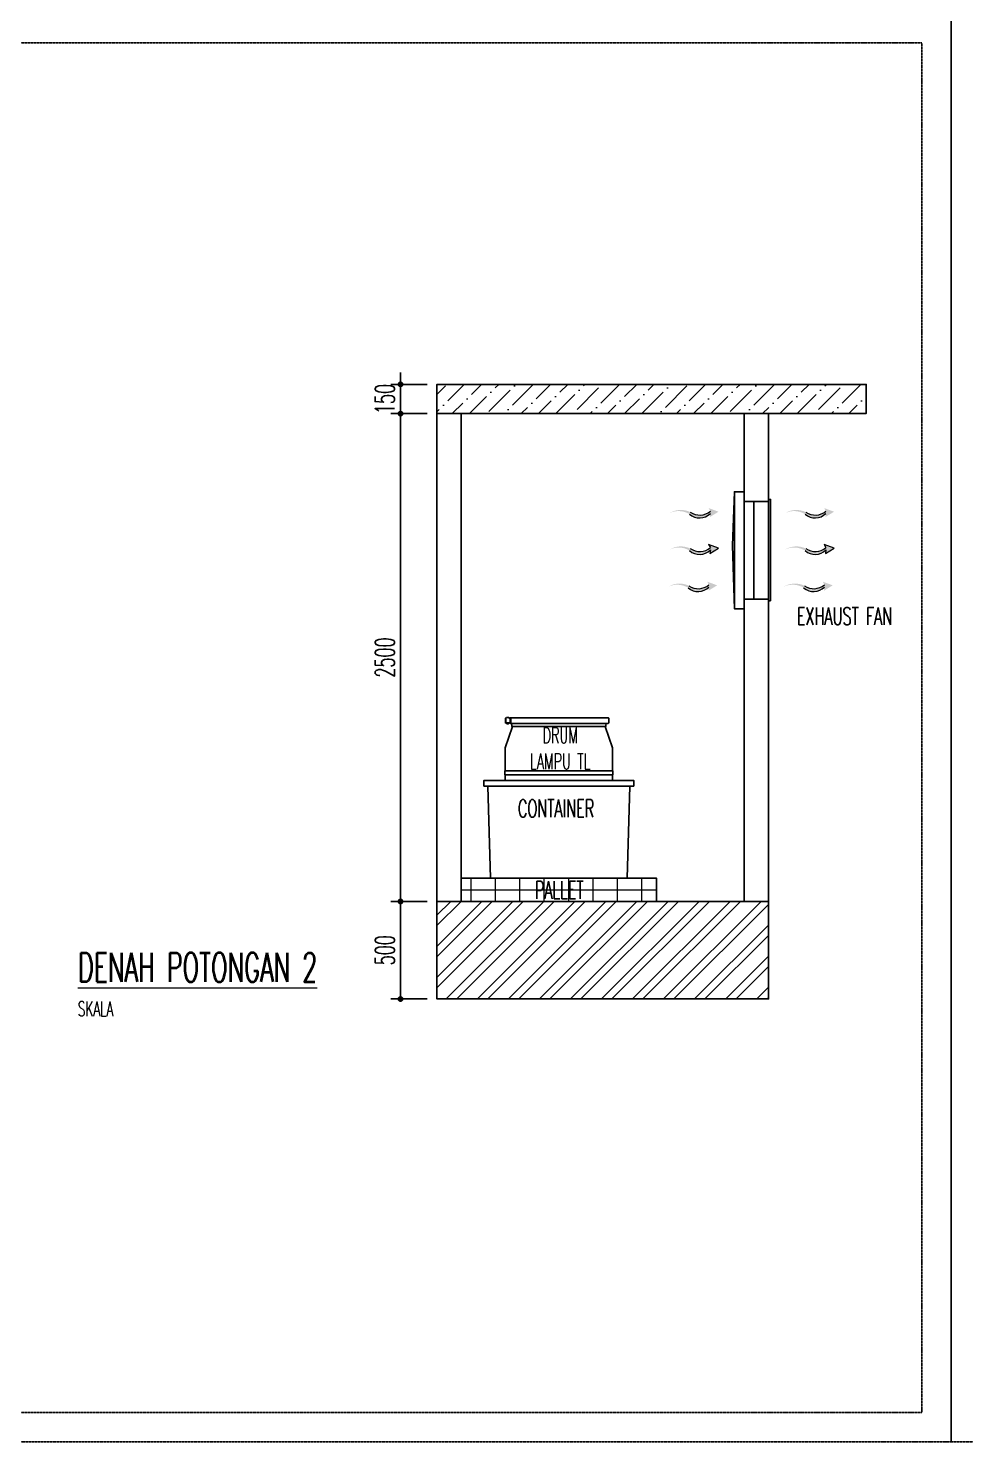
# Model space of a CAD drawing. Header units: millimetres. Extents: x 57513 to 95722, y 15735 to 30373.
# Drawn here: x 62318 to 67123, y 15735 to 22979 of the extents above; entities that cross this region are included whole.
import ezdxf

# ---------------------------------------------------------------- set-up
doc = ezdxf.new("R2010")
doc.units = ezdxf.units.MM
doc.header["$MEASUREMENT"] = 0
doc.linetypes.add('DASHDOT', pattern=[1, 0.5, -0.25, 0, -0.25])
doc.layers.add('C NOTASI', color=3, linetype='Continuous', lineweight=5)
doc.layers.add('inst ME', color=7, linetype='Continuous', lineweight=13)
doc.styles.add('300', font='rs.shx', dxfattribs={"width": 0.6, "height": 100})
doc.dimstyles.new('300', dxfattribs={"dimtxt": 50, "dimasz": 30, "dimexe": 50, "dimexo": 50, "dimgap": 30, "dimtad": 2, "dimdec": 0, "dimzin": 0, "dimtxsty": '300', "dimblk": 'DOT', "dimcen": 0.2, "dimclrd": 1, "dimclre": 1, "dimclrt": 3, "dimadec": 0, "dimazin": 0, "dimtfac": 1, "dimtdec": 0, "dimtix": 1, "dimtmove": 0, "dimatfit": 3, "dimfxl": 1, "dimtolj": 1, "dimtzin": 0, "dimarcsym": 0})

# ---------------------------------------------------------------- blocks, each defined once
blk = doc.blocks.new('_Dot')
at = {"color": 0, "lineweight": -2}
blk.add_line((-0.5, 0), (-1, 0), dxfattribs=at)
at = {"color": 0, "const_width": 0.5}
blk.add_lwpolyline([(-0.25, 0, 1), (0.25, 0, 1)], format="xyb", close=True, dxfattribs=at)
blk = doc.blocks.new('*D109')
at = {"color": 1, "lineweight": -2, "transparency": 16777216}
for p, q in [((64362.9, 18504.3), (64176.4, 18504.3)), ((64226.4, 18034.3), (64226.4, 18474.3)), ((64362.9, 18004.3), (64176.4, 18004.3))]:
    blk.add_line(p, q, dxfattribs=at)
at = {"layer": 'Defpoints', "color": 0, "transparency": 16777216}
for p in [(64226.4, 18504.3), (64412.9, 18504.3), (64412.9, 18004.3)]:
    blk.add_point(p, dxfattribs=at)
at = {"color": 1, "lineweight": -2, "transparency": 16777216, "xscale": 30, "yscale": 30, "zscale": 30}
for p, rotation in [((64226.4, 18504.3), 90), ((64226.4, 18004.3), 270)]:
    blk.add_blockref('_Dot', p, dxfattribs=dict(at, rotation=rotation))
at = {"color": 3, "transparency": 16777216, "insert": (64146.4, 18254.3), "char_height": 100, "attachment_point": 5, "rotation": 90, "style": '300'}
blk.add_mtext('\\A1;500', dxfattribs=at)
blk = doc.blocks.new('*D110')
at = {"color": 1, "lineweight": -2, "transparency": 16777216}
for p, q in [((64362.9, 21004.3), (64176.4, 21004.3)), ((64226.4, 18534.3), (64226.4, 20974.3)), ((64362.9, 18504.3), (64176.4, 18504.3))]:
    blk.add_line(p, q, dxfattribs=at)
at = {"layer": 'Defpoints', "color": 0, "transparency": 16777216}
for p in [(64226.4, 21004.3), (64412.9, 21004.3), (64412.9, 18504.3)]:
    blk.add_point(p, dxfattribs=at)
at = {"color": 1, "lineweight": -2, "transparency": 16777216, "xscale": 30, "yscale": 30, "zscale": 30}
for p, rotation in [((64226.4, 21004.3), 90), ((64226.4, 18504.3), 270)]:
    blk.add_blockref('_Dot', p, dxfattribs=dict(at, rotation=rotation))
at = {"color": 3, "transparency": 16777216, "insert": (64146.4, 19754.3), "char_height": 100, "attachment_point": 5, "rotation": 90, "style": '300'}
blk.add_mtext('\\A1;2500', dxfattribs=at)
blk = doc.blocks.new('*D111')
at = {"color": 1, "lineweight": -2, "transparency": 16777216}
for p, q in [((64362.9, 21154.3), (64176.4, 21154.3)), ((64226.4, 21184.3), (64226.4, 21214.3)), ((64226.4, 21154.3), (64226.4, 21004.3)), ((64362.9, 21004.3), (64176.4, 21004.3)), ((64226.4, 20974.3), (64226.4, 20944.3))]:
    blk.add_line(p, q, dxfattribs=at)
at = {"layer": 'Defpoints', "color": 0, "transparency": 16777216}
for p in [(64412.9, 21154.3), (64226.4, 21004.3), (64412.9, 21004.3)]:
    blk.add_point(p, dxfattribs=at)
at = {"color": 1, "lineweight": -2, "transparency": 16777216, "xscale": 30, "yscale": 30, "zscale": 30}
for p, rotation in [((64226.4, 21154.3), 270), ((64226.4, 21004.3), 90)]:
    blk.add_blockref('_Dot', p, dxfattribs=dict(at, rotation=rotation))
at = {"color": 3, "transparency": 16777216, "insert": (64146.4, 21079.3), "char_height": 100, "attachment_point": 5, "rotation": 90, "style": '300'}
blk.add_mtext('\\A1;150', dxfattribs=at)

msp = doc.modelspace()

# ---------------------------------------------------------------- hatches: boundary and pattern name
at = {"layer": 'inst ME'}
h = msp.add_hatch(dxfattribs=at)
h.set_pattern_fill('ANSI36', color=4, scale=500)
h.paths.add_polyline_path([(66613.9, 21154.3), (66112.9, 21154.3), (64412.9, 21154.3), (64412.9, 21004.3), (66112.9, 21004.3), (66612.9, 21004.3)])
h = msp.add_hatch(color=4, dxfattribs=at)
h.dxf.hatch_style = 1
h.paths.add_polyline_path([(65811.9, 20474.3), (65814.5, 20493, -0.398617), (65707.6, 20489.2, 0.256098), (65604, 20493.8, -0.254419), (65711.7, 20499.8, 0.347199), (65814.5, 20505), (65805.4, 20520.5), (65856.4, 20501.6)])
h = msp.add_hatch(color=4, dxfattribs=at)
h.dxf.hatch_style = 1
h.paths.add_polyline_path([(66404.1, 20474.3), (66406.7, 20493, -0.398617), (66299.8, 20489.2, 0.256098), (66196.2, 20493.8, -0.254419), (66303.9, 20499.8, 0.347199), (66406.7, 20505), (66397.6, 20520.5), (66448.6, 20501.6)])
h = msp.add_hatch(color=4, dxfattribs=at)
h.dxf.hatch_style = 1
h.paths.add_polyline_path([(65811.9, 20287.5), (65814.5, 20306.2, -0.398617), (65707.6, 20302.4, 0.256098), (65604, 20307, -0.254419), (65711.7, 20313, 0.347199), (65814.5, 20318.2), (65805.4, 20333.7), (65856.4, 20314.8)])
h = msp.add_hatch(color=4, dxfattribs=at)
h.dxf.hatch_style = 1
h.paths.add_polyline_path([(66404.1, 20287.5), (66406.7, 20306.2, -0.398617), (66299.8, 20302.4, 0.256098), (66196.2, 20307, -0.254419), (66303.9, 20313, 0.347199), (66406.7, 20318.2), (66397.6, 20333.7), (66448.6, 20314.8)])
h = msp.add_hatch(color=4, dxfattribs=at)
h.dxf.hatch_style = 1
h.paths.add_polyline_path([(65804.9, 20097), (65807.5, 20115.7, -0.398617), (65700.5, 20111.9, 0.256098), (65596.9, 20116.5, -0.254419), (65704.6, 20122.5, 0.347199), (65807.5, 20127.7), (65798.3, 20143.2), (65849.3, 20124.3)])
h = msp.add_hatch(color=4, dxfattribs=at)
h.dxf.hatch_style = 1
h.paths.add_polyline_path([(66397.1, 20097), (66399.7, 20115.7, -0.398617), (66292.7, 20111.9, 0.256098), (66189.1, 20116.5, -0.254419), (66296.8, 20122.5, 0.347199), (66399.7, 20127.7), (66390.5, 20143.2), (66441.5, 20124.3)])
h = msp.add_hatch(dxfattribs=at)
h.set_pattern_fill('ANSI37', color=129, scale=1000, angle=45)
h.set_pattern_definition([(90, (4963.33, -1312), (-125, 0), []), (180, (4963.33, -1312), (-7e-15, -125), [])])
h.paths.add_polyline_path([(64537.9, 18624.3), (65537.9, 18624.3), (65537.9, 18504.3), (64537.9, 18504.3)])
h.paths.add_polyline_path([(65204.1, 18495), (64876.3, 18495), (64876.3, 18630), (65204.1, 18630)], flags=9)
h = msp.add_hatch(dxfattribs=at)
h.set_pattern_fill('ANSI32', color=129, scale=300)
h.paths.add_polyline_path([(66112.9, 18504.3), (64412.9, 18504.3), (64412.9, 18004.3), (66112.9, 18004.3)])

# ---------------------------------------------------------------- linework, layer by layer
at = {"linetype": 'DASHDOT'}
for points in [[(57513.4, 15735.3), (67048.4, 15735.3), (67048.4, 23054.3), (57513.4, 23054.3)], [(67048.4, 15735.3), (76583.4, 15735.3), (76583.4, 23054.3), (67048.4, 23054.3)], [(57663.4, 15885.3), (66898.4, 15885.3), (66898.4, 22904.3), (57663.4, 22904.3)]]:
    msp.add_lwpolyline(points, close=True, dxfattribs=at)
for points in [[(66112.9, 18004.3), (64412.9, 18004.3), (64412.9, 21154.3), (66112.9, 21154.3), (66613.9, 21154.3), (66612.9, 21004.3), (66112.9, 21004.3), (66112.9, 18004.3)], [(64412.9, 18004.3), (64412.9, 21004.3)], [(66112.9, 21004.3), (64412.9, 21004.3)], [(64537.9, 18504.3), (64537.9, 21004.3)], [(65987.9, 18504.3), (65987.9, 21004.3)], [(66112.9, 18004.3), (66112.9, 20854.3)], [(65937.9, 20604.3), (65927.9, 20329.3), (65937.9, 20004.3)], [(65987.9, 20554.3), (65987.9, 20564.3), (65987.9, 20604.3), (65937.9, 20604.3), (65937.9, 20054.3), (65937.9, 20004.3), (65987.9, 20004.3), (65987.9, 20054.3), (65987.9, 20554.3)], [(66037.9, 20554.3), (66037.9, 20054.3), (65987.9, 20054.3), (65987.9, 20554.3), (66037.9, 20554.3)], [(66037.9, 20554.3), (66112.9, 20554.3)], [(66112.9, 20554.3), (66112.9, 20564.3), (66122.9, 20564.3), (66122.9, 20044.3)], [(66122.9, 20044.3), (66112.9, 20044.3), (66112.9, 20554.3)], [(66037.9, 20054.3), (66112.9, 20054.3)], [(65275.5, 19401.3), (65278.6, 19401.3), (65278.6, 19405.9), (65280.7, 19417.1), (65291.2, 19417.1), (65294.3, 19418.9), (65294.3, 19442.8), (65291.1, 19444.6), (64784.6, 19444.6), (64783, 19443.6), (64782.1, 19443.6), (64782.1, 19443.8), (64782, 19443.9), (64782, 19444.7), (64781.9, 19445.1), (64781.8, 19445.5), (64781.7, 19445.8), (64781.5, 19446.2), (64781.3, 19446.6), (64781.2, 19446.8), (64780.7, 19447), (64780.4, 19447.2), (64780.3, 19447.2), (64779.8, 19447.2), (64771.7, 19447.2), (64771.3, 19447.2), (64771, 19447.2), (64770.8, 19447.1), (64770.5, 19446.9), (64770.2, 19446.7), (64770.1, 19446.4), (64770, 19446.2), (64769.9, 19446), (64769.8, 19445.6), (64769.7, 19445.4), (64769.6, 19445), (64769.5, 19444.7), (64769.5, 19444.3), (64769.5, 19443.8), (64769.5, 19443.6), (64764.4, 19443.6), (64764.3, 19443.6), (64764.3, 19443.6), (64764.2, 19443.5), (64764.2, 19443.5), (64764.1, 19443.4), (64764.1, 19443.4), (64764.1, 19443.4), (64764.1, 19443.3), (64764.1, 19443.2), (64764, 19443.1), (64764, 19443.1), (64764, 19419.6), (64764, 19419.5), (64764.1, 19419.3), (64764.1, 19419.2), (64764.2, 19419.1), (64764.3, 19419), (64764.4, 19419), (64764.5, 19419), (64769.5, 19419), (64791.3, 19419), (64791.3, 19419), (64791.4, 19419), (64791.5, 19419.1), (64791.6, 19419.2), (64791.6, 19419.3), (64791.7, 19419.3), (64791.7, 19419.4), (64791.7, 19419.5), (64791.7, 19419.6), (64791.7, 19419.6), (64791.7, 19443.1), (64791.7, 19443.2), (64791.7, 19443.3), (64791.7, 19443.3), (64791.6, 19443.3), (64791.6, 19443.4), (64791.6, 19443.4), (64791.6, 19443.4), (64791.5, 19443.5), (64791.5, 19443.5), (64791.5, 19443.5), (64791.4, 19443.6), (64791.4, 19443.6), (64791.3, 19443.6), (64791.3, 19443.6), (64783, 19443.6), (64782.1, 19443.6)], [(64791.7, 19419.6), (64764, 19419.6)], [(64764.1, 19419.4), (64791.7, 19419.4)], [(64791.6, 19419.3), (64764.1, 19419.3)], [(64764.2, 19419.1), (64791.5, 19419.1)], [(64791.4, 19419.1), (64764.3, 19419.1)], [(64766.3, 19443.6), (64766.2, 19443.6), (64766.1, 19443.6), (64766, 19443.5), (64765.9, 19443.4), (64765.9, 19443.3), (64765.9, 19443.2), (64765.8, 19443.1), (64765.8, 19442.9), (64765.8, 19419.6), (64765.9, 19419.4), (64765.9, 19419.3), (64766, 19419.1), (64766.1, 19419.1), (64766.2, 19419), (64766.3, 19419)], [(64769.5, 19419), (64769.6, 19418.1), (64769.8, 19417.2), (64770.1, 19416.3), (64770.4, 19415.7), (64770.8, 19415.5), (64771.2, 19415.2), (64771.7, 19415.1), (64772.7, 19415.1), (64775.1, 19415.1), (64776.7, 19415.1), (64779.7, 19415.1), (64780.1, 19415.1), (64780.8, 19415.6), (64781.2, 19416), (64781.4, 19416.4), (64781.6, 19416.8), (64781.7, 19417.3), (64781.9, 19417.8), (64781.9, 19418.4), (64782, 19418.6), (64781.7, 19418.8), (64781.6, 19418.9), (64781.5, 19418.9), (64781.5, 19419)], [(65280.7, 19417.1), (64788.3, 19417.1), (64785.8, 19419)], [(64788.8, 19443.6), (64788.7, 19443.5), (64788.7, 19443.5), (64788.7, 19443.5), (64788.7, 19443.4), (64788.7, 19443.4), (64788.7, 19443.3), (64788.7, 19443.2), (64788.7, 19443), (64788.7, 19442.3), (64788.7, 19419.6), (64788.7, 19419.4), (64788.7, 19419.2), (64788.7, 19419.1), (64788.7, 19419.1), (64788.8, 19419.1)], [(64789.1, 19443.6), (64789.1, 19443.5), (64789.1, 19443.5), (64789.1, 19443.4), (64789.1, 19443.4), (64789.1, 19443.4), (64789.1, 19443.3), (64789.1, 19443.1), (64789.1, 19443), (64789.1, 19442.3), (64789.1, 19419.6), (64789.1, 19419.4), (64789.1, 19419.3), (64789.1, 19419.2), (64789.1, 19419.1), (64789.1, 19419.1)], [(64789.5, 19443.6), (64789.6, 19443.5), (64789.6, 19443.5), (64789.6, 19443.4), (64789.7, 19443.3), (64789.7, 19443.3), (64789.7, 19443.2), (64789.7, 19443.1), (64789.7, 19443), (64789.7, 19442.3), (64789.7, 19419.6), (64789.7, 19419.4), (64789.7, 19419.3), (64789.6, 19419.1), (64789.6, 19419.1), (64789.5, 19419.1)], [(64789.9, 19443.6), (64790, 19443.5), (64790, 19443.5), (64790, 19443.4), (64790.1, 19443.3), (64790.1, 19443.3), (64790.1, 19443.2), (64790.1, 19443.1), (64790.1, 19443), (64790.1, 19442.3), (64790.1, 19419.6), (64790.1, 19419.4), (64790, 19419.3), (64790, 19419.1), (64789.9, 19419.1), (64789.9, 19419.1)], [(64790.2, 19443.6), (64790.3, 19443.5), (64790.3, 19443.5), (64790.4, 19443.4), (64790.4, 19443.3), (64790.4, 19443.3), (64790.5, 19443.2), (64790.5, 19443.1), (64790.5, 19443), (64790.5, 19442.3), (64790.5, 19419.6), (64790.4, 19419.4), (64790.4, 19419.3), (64790.3, 19419.1), (64790.3, 19419.1), (64790.2, 19419.1)], [(64790.6, 19443.6), (64790.7, 19443.5), (64790.7, 19443.5), (64790.7, 19443.4), (64790.7, 19443.3), (64790.8, 19443.3), (64790.8, 19443.2), (64790.8, 19443.1), (64790.8, 19443), (64790.8, 19442.3), (64790.8, 19419.6), (64790.8, 19419.4), (64790.7, 19419.3), (64790.7, 19419.1), (64790.6, 19419.1), (64790.6, 19419.1)], [(64790.9, 19443.6), (64791, 19443.5), (64791, 19443.5), (64791, 19443.4), (64791, 19443.3), (64791, 19443.3), (64791.1, 19443.2), (64791.1, 19443.1), (64791.1, 19443), (64791.1, 19442.3), (64791.1, 19419.6), (64791.1, 19419.4), (64791, 19419.3), (64791, 19419.1), (64790.9, 19419.1), (64790.9, 19419.1)], [(64791.1, 19443.6), (64791.2, 19443.5), (64791.2, 19443.5), (64791.3, 19443.4), (64791.3, 19443.3), (64791.3, 19443.3), (64791.3, 19443.2), (64791.3, 19443.1), (64791.3, 19443), (64791.3, 19442.3), (64791.3, 19419.6), (64791.3, 19419.4), (64791.3, 19419.3), (64791.2, 19419.1), (64791.2, 19419.1), (64791.1, 19419.1)], [(64791.3, 19443.6), (64791.4, 19443.5), (64791.4, 19443.5), (64791.5, 19443.4), (64791.5, 19443.3), (64791.5, 19443.3), (64791.5, 19443.2), (64791.5, 19443.1), (64791.5, 19443), (64791.5, 19442.3), (64791.5, 19419.6), (64791.5, 19419.4), (64791.5, 19419.3), (64791.4, 19419.1), (64791.4, 19419.1), (64791.3, 19419.1)], [(64795.1, 19417.1), (64797.1, 19405.9), (64797.1, 19401.3), (65278.6, 19401.3)], [(65312.9, 19174), (65312.9, 19291), (65275.5, 19401.3), (64800.2, 19401.3), (64762.8, 19291), (64762.8, 19174), (65312.9, 19174)], [(65312.9, 19124.3), (65312.9, 19152.5), (64762.8, 19152.5), (64762.8, 19124.3)], [(65312.9, 19124.3), (65312.9, 19152.5)], [(64673.8, 19095.3), (64653.8, 19095.3), (64653.8, 19124.3), (65402.9, 19124.3)], [(65387.9, 19124.3), (65402.9, 19124.3), (64687.9, 19124.3), (64672.9, 19124.3), (64687.9, 19124.3)], [(65402, 19095.3), (65422, 19095.3), (65422, 19124.3), (64672.9, 19124.3)], [(64673.8, 19095.3), (64687.9, 18624.3)], [(64673.8, 19095.3), (65402, 19095.3)], [(65402, 19095.3), (65387.9, 18624.3)], [(65537.9, 18504.3), (65537.9, 18624.3), (64537.9, 18624.3)], [(64687.9, 18624.3), (65387.9, 18624.3)], [(64412.9, 18004.3), (64412.9, 18504.3), (66112.9, 18504.3), (66112.9, 18004.3), (64412.9, 18004.3)]]:
    msp.add_lwpolyline(points)
msp.add_lwpolyline([(64761.7, 19174), (65314.1, 19174), (65314.1, 19152.5), (64761.7, 19152.5)], close=True)
at = {"layer": 'inst ME'}
for points in [[(65814.5, 20306.2), (65811.9, 20287.5), (65856.4, 20314.8), (65805.4, 20333.7), (65814.5, 20318.2)], [(66406.7, 20306.2), (66404.1, 20287.5), (66448.6, 20314.8), (66397.6, 20333.7), (66406.7, 20318.2)]]:
    msp.add_lwpolyline(points, dxfattribs=at)
for centre, radius, start, end in [((65759.8, 20567.5), 83.1, 234.57355, 311.16144), ((66352.1, 20567.5), 83.1, 234.57355, 311.16144), ((65759.1, 20547.5), 77.8, 228.5633, 315.49558), ((66351.3, 20547.5), 77.8, 228.5633, 315.49558), ((65759.1, 20360.7), 77.8, 228.5633, 315.49558), ((65759.8, 20380.8), 83.1, 234.57355, 311.16144), ((66351.3, 20360.7), 77.8, 228.5633, 315.49558), ((66352.1, 20380.8), 83.1, 234.57355, 311.16144), ((65752, 20170.2), 77.8, 228.5633, 315.49558), ((65752.8, 20190.2), 83.1, 234.57355, 311.16144), ((66344.2, 20170.2), 77.8, 228.5633, 315.49558), ((66345, 20190.2), 83.1, 234.57355, 311.16144)]:
    msp.add_arc(centre, radius, start, end, dxfattribs=at)

# ---------------------------------------------------------------- texts
at = {"layer": 'C NOTASI', "color": 3, "width": 569.052, "attachment_point": 5, "style": '300'}
for s, insert, char_height in [('\\A1;EXHAUST FAN', (66502.6, 19966.2), 90), ('\\A1;DRUM\\PLAMPU TL', (65044.9, 19289), 80), ('\\A1;CONTAINER', (65024, 18980.9), 90), ('\\A1;PALLET', (65040.2, 18562.5), 90)]:
    msp.add_mtext(s, dxfattribs=dict(at, insert=insert, char_height=char_height))
at = {"layer": 'inst ME', "color": 3, "insert": (64668.7, 18079.2), "char_height": 150, "width": 4192.106, "attachment_point": 5, "style": '300'}
msp.add_mtext('\\A1;\\pxql;{\\LDENAH POTONGAN 2\\P\\H0.5x;\\lSKALA}', dxfattribs=at)

# ---------------------------------------------------------------- dimensions: what is measured, and where the dimension line sits
for base, p1, p2, picture, middle in [((64226.4, 21004.3), (64412.9, 21154.3), (64412.9, 21004.3), '*D111', (64146.4, 21079.3)), ((64226.4, 21004.3), (64412.9, 18504.3), (64412.9, 21004.3), '*D110', (64146.4, 19754.3)), ((64226.4, 18504.3), (64412.9, 18004.3), (64412.9, 18504.3), '*D109', (64146.4, 18254.3))]:
    dim = msp.add_linear_dim(base=base, p1=p1, p2=p2, angle=90, dimstyle='300')
    dim.commit()
    dim.dimension.update_dxf_attribs({"geometry": picture, "text_midpoint": middle})

doc.saveas('drawing.dxf')
